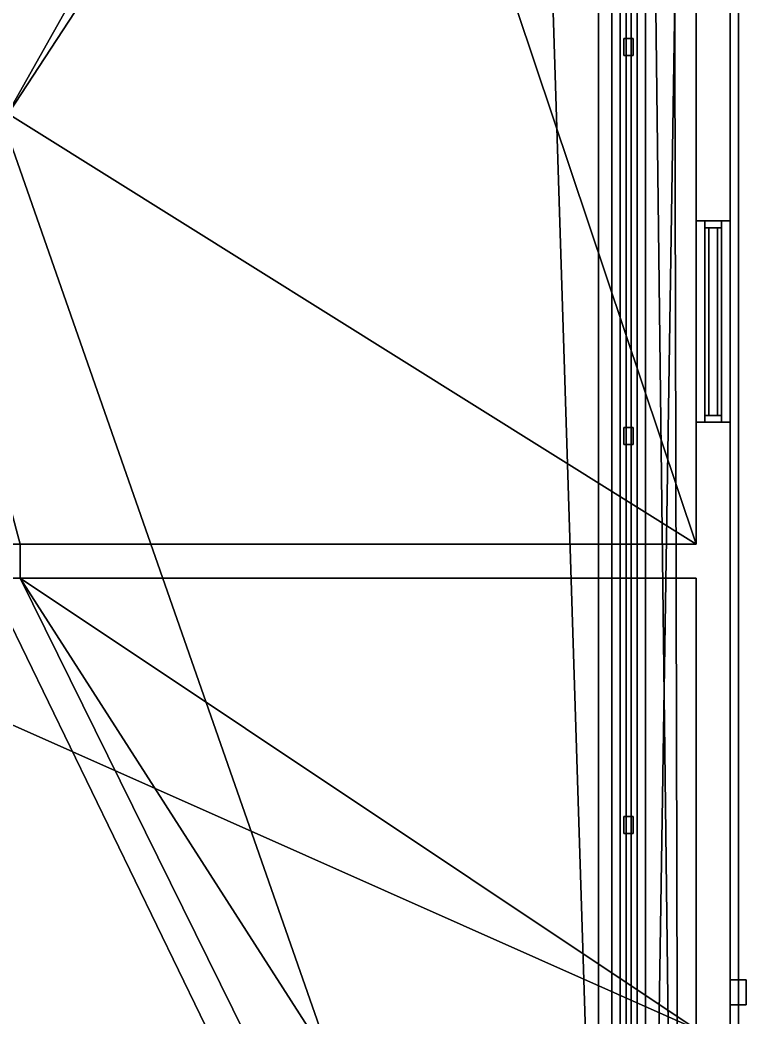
# Model space of a CAD drawing. Extents: x -7.1 to 5.5, y -11 to 12.
# Drawn here: x 1.19 to 5.48, y -5.3 to 0.6 of the extents above; entities that cross this region are included whole.
import ezdxf

# ---------------------------------------------------------------- set-up
doc = ezdxf.new("R2010")
doc.units = 0

msp = doc.modelspace()

# ---------------------------------------------------------------- linework, layer by layer
for points in [[(4.89, 7.2, 0.0953), (4.89, 5.7, 0.0953), (5.09, -10.8667, 0.0953), (5.04, 10.1, 0.0953)], [(5.09, -10.8667, 0.0953), (5.09, -10.8667, -0.0047), (5.04, 10.1, -0.0047), (5.04, 10.1, 0.0953)], [(4.89, 7.2, 3.0953), (4.89, 9.9, 3.2953), (4.89, -10.5, 3.2953), (4.89, 5.7, 3.0953)], [(4.89, 9.9, 3.2953), (5.14, 7.7, 3.2953), (5.14, 5.7, 3.2953), (4.89, -10.5, 3.2953)], [(5.39, 5.7, 29.9698), (5.44, 5.75, 29.9698), (5.44, -11.05, 29.9698), (5.39, -11, 29.9698)], [(5.39, -11, 30.1), (5.44, -11.05, 30.1), (5.44, 5.75, 30.1), (5.39, 5.7, 30.1)], [(5.44, 5.75, 29.9698), (5.44, 5.75, 30.1), (5.44, -11.05, 30.1), (5.44, -11.05, 29.9698)], [(2.54, 5.4, 6.4953), (0.39, 0.5, 6.4953), (0.39, 5.7, 6.4953)], [(2.54, 5.4, 3.4953), (0.39, 5.7, 3.4953), (0.39, 0.5, 3.4953)], [(2.54, 5.4, 10.0953), (0.39, 0.5, 10.0953), (0.39, 5.7, 10.0953)], [(2.54, 5.4, 7.0953), (0.39, 5.7, 7.0953), (0.39, 0.5, 7.0953)], [(2.54, 5.4, 13.6953), (0.39, 0.5, 13.6953), (0.39, 5.7, 13.6953)], [(2.54, 5.4, 10.6953), (0.39, 5.7, 10.6953), (0.39, 0.5, 10.6953)], [(2.54, 5.4, 17.2953), (0.39, 0.5, 17.2953), (0.39, 5.7, 17.2953)], [(2.54, 5.4, 14.2953), (0.39, 5.7, 14.2953), (0.39, 0.5, 14.2953)], [(2.54, 5.4, 20.8953), (0.39, 0.5, 20.8953), (0.39, 5.7, 20.8953)], [(2.54, 5.4, 17.8953), (0.39, 5.7, 17.8953), (0.39, 0.5, 17.8953)], [(2.54, 5.4, 24.4953), (0.39, 0.5, 24.4953), (0.39, 5.7, 24.4953)], [(2.54, 5.4, 21.4953), (0.39, 5.7, 21.4953), (0.39, 0.5, 21.4953)], [(2.54, 5.4, 28.0953), (0.39, 0.5, 28.0953), (0.39, 5.7, 28.0953)], [(2.54, 5.4, 25.0953), (0.39, 5.7, 25.0953), (0.39, 0.5, 25.0953)], [(1.09, 0, 3.0953), (1.09, 5.7, 3.0953), (4.19, 5.5, 3.0953)], [(1.09, 0, 0.0953), (4.19, 5.5, 0.0953), (4.19, 5.7, 0.0953), (1.09, 5.7, 0.0953)], [(5.39, -11, 30.2262), (5.39, 5.7, 30.2262), (4.6118, 5.1986, 30.2262), (4.6118, -10.4986, 30.2262)], [(4.89, 5.7, 3.0953), (4.89, -10.5, 3.2953), (4.89, -8.88, 2.8703), (4.89, 5.13, 2.8703)], [(4.89, -10.5, 3.2953), (5.14, 5.7, 3.2953), (5.39, 5.7, 3.2953), (5.39, -11, 3.2953)], [(4.89, -10.5, 0.0953), (4.89, 5.7, 0.0953), (4.89, 5.13, 0.4203), (4.89, -8.88, 0.4203)], [(4.89, 5.7, 0.0953), (4.89, -10.5, 0.0953), (5.09, -10.8667, 0.0953)], [(5.39, 5.7, 3.2953), (5.39, 5.7, 3.4953), (5.39, -11, 3.4953), (5.39, -11, 3.2953)], [(5.39, 5.7, 28.6953), (5.39, 5.7, 30.2262), (5.39, -11, 30.2262), (5.39, -11, 28.6953)], [(1.09, 0, 3.0953), (4.19, 5.5, 3.0953), (4.69, 5.5, 3.0953)], [(4.69, -10.3, 3.0953), (1.09, 0, 3.0953), (4.69, 5.5, 3.0953)], [(4.69, -10.3, 0.0953), (4.19, 5.5, 0.0953), (1.09, 0, 0.0953)], [(4.69, -10.3, 0.0953), (4.69, 5.5, 0.0953), (4.19, 5.5, 0.0953)], [(4.69, -10.3, 3.0953), (4.69, 5.5, 3.0953), (4.69, 5.13, 2.8703), (4.69, -8.88, 2.8703)], [(4.69, -10.3, 0.0953), (4.69, -8.88, 0.4203), (4.69, 5.13, 0.4203), (4.69, 5.5, 0.0953)], [(2.54, 5.4, 6.4953), (5.19, -2.5, 6.4953), (0.39, 0.5, 6.4953)], [(5.19, -2.5, 3.4953), (2.54, 5.4, 3.4953), (0.39, 0.5, 3.4953)], [(2.54, 5.4, 10.0953), (5.19, -2.5, 10.0953), (0.39, 0.5, 10.0953)], [(5.19, -2.5, 7.0953), (2.54, 5.4, 7.0953), (0.39, 0.5, 7.0953)], [(2.54, 5.4, 13.6953), (5.19, -2.5, 13.6953), (0.39, 0.5, 13.6953)], [(5.19, -2.5, 10.6953), (2.54, 5.4, 10.6953), (0.39, 0.5, 10.6953)], [(2.54, 5.4, 17.2953), (5.19, -2.5, 17.2953), (0.39, 0.5, 17.2953)], [(5.19, -2.5, 14.2953), (2.54, 5.4, 14.2953), (0.39, 0.5, 14.2953)], [(2.54, 5.4, 20.8953), (5.19, -2.5, 20.8953), (0.39, 0.5, 20.8953)], [(5.19, -2.5, 17.8953), (2.54, 5.4, 17.8953), (0.39, 0.5, 17.8953)], [(2.54, 5.4, 24.4953), (5.19, -2.5, 24.4953), (0.39, 0.5, 24.4953)], [(5.19, -2.5, 21.4953), (2.54, 5.4, 21.4953), (0.39, 0.5, 21.4953)], [(2.54, 5.4, 28.0953), (5.19, -2.5, 28.0953), (0.39, 0.5, 28.0953)], [(5.19, -2.5, 25.0953), (2.54, 5.4, 25.0953), (0.39, 0.5, 25.0953)], [(5.19, -2.5, 3.4953), (5.19, 1.45, 3.4953), (2.54, 5.4, 3.4953)], [(5.19, 1.45, 6.4953), (5.19, -2.5, 6.4953), (2.54, 5.4, 6.4953)], [(5.19, -2.5, 7.0953), (5.19, 1.45, 7.0953), (2.54, 5.4, 7.0953)], [(5.19, 1.45, 10.0953), (5.19, -2.5, 10.0953), (2.54, 5.4, 10.0953)], [(5.19, -2.5, 10.6953), (5.19, 1.45, 10.6953), (2.54, 5.4, 10.6953)], [(5.19, 1.45, 13.6953), (5.19, -2.5, 13.6953), (2.54, 5.4, 13.6953)], [(5.19, -2.5, 14.2953), (5.19, 1.45, 14.2953), (2.54, 5.4, 14.2953)], [(5.19, 1.45, 17.2953), (5.19, -2.5, 17.2953), (2.54, 5.4, 17.2953)], [(5.19, -2.5, 17.8953), (5.19, 1.45, 17.8953), (2.54, 5.4, 17.8953)], [(5.19, 1.45, 20.8953), (5.19, -2.5, 20.8953), (2.54, 5.4, 20.8953)], [(5.19, -2.5, 21.4953), (5.19, 1.45, 21.4953), (2.54, 5.4, 21.4953)], [(5.19, 1.45, 24.4953), (5.19, -2.5, 24.4953), (2.54, 5.4, 24.4953)], [(5.19, -2.5, 25.0953), (5.19, 1.45, 25.0953), (2.54, 5.4, 25.0953)], [(5.19, 1.45, 28.0953), (5.19, -2.5, 28.0953), (2.54, 5.4, 28.0953)], [(-6.2318, -10.4986, 30.6762), (4.6118, -10.4986, 30.6762), (4.6118, 5.1986, 30.6762), (-6.2318, 5.1986, 30.6762)], [(4.6118, 5.1986, 30.2262), (4.6118, 5.1986, 30.6762), (4.6118, -10.4986, 30.6762), (4.6118, -10.4986, 30.2262)], [(4.89, -8.88, 2.8703), (4.69, -8.88, 2.8703), (4.69, 5.13, 2.8703), (4.89, 5.13, 2.8703)], [(4.89, -8.88, 0.4203), (4.89, 5.13, 0.4203), (4.69, 5.13, 0.4203), (4.69, -8.88, 0.4203)], [(4.74, 5.13, 2.8703), (4.74, 5.08, 2.8203), (4.74, -8.83, 2.8203), (4.74, -8.88, 2.8703)], [(4.74, -8.88, 0.4203), (4.74, -8.83, 0.4703), (4.74, 5.08, 0.4703), (4.74, 5.13, 0.4203)], [(4.84, -8.88, 2.8703), (4.84, -8.83, 2.8203), (4.84, 5.08, 2.8203), (4.84, 5.13, 2.8703)], [(4.84, 5.13, 0.4203), (4.84, 5.08, 0.4703), (4.84, -8.83, 0.4703), (4.84, -8.88, 0.4203)], [(4.74, 5.08, 0.4703), (4.74, -8.83, 0.4703), (4.84, -8.83, 0.4703), (4.84, 5.08, 0.4703)], [(4.84, -8.83, 2.8203), (4.74, -8.83, 2.8203), (4.74, 5.08, 2.8203), (4.84, 5.08, 2.8203)], [(4.775, -8.83, 0.4703), (4.775, -8.83, 2.8203), (4.775, 5.08, 2.8203), (4.775, 5.08, 0.4703)], [(4.805, -8.83, 0.4703), (4.775, -8.83, 0.4703), (4.775, 5.08, 0.4703), (4.805, 5.08, 0.4703)], [(4.805, -8.83, 2.8203), (4.805, 5.08, 2.8203), (4.775, 5.08, 2.8203), (4.775, -8.83, 2.8203)], [(4.805, 5.08, 0.4703), (4.805, 5.08, 2.8203), (4.805, -8.83, 2.8203), (4.805, -8.83, 0.4703)], [(5.19, -2.5, 3.4953), (5.19, -1.7784, 4.3173), (5.19, -0.5882, 4.3173), (5.19, 1.45, 3.4953)], [(5.19, 1.45, 6.4953), (5.19, -0.5882, 5.6732), (5.19, -1.7784, 5.6732), (5.19, -2.5, 6.4953)], [(5.19, 1.45, 3.4953), (5.19, -0.5882, 4.3173), (5.19, -0.5882, 5.6732), (5.19, 1.45, 6.4953)], [(5.19, -2.5, 7.0953), (5.19, -1.7784, 7.9173), (5.19, -0.5882, 7.9173), (5.19, 1.45, 7.0953)], [(5.19, 1.45, 10.0953), (5.19, -0.5882, 9.2733), (5.19, -1.7784, 9.2733), (5.19, -2.5, 10.0953)], [(5.19, 1.45, 7.0953), (5.19, -0.5882, 7.9173), (5.19, -0.5882, 9.2733), (5.19, 1.45, 10.0953)], [(5.19, -2.5, 10.6953), (5.19, -1.7784, 11.5173), (5.19, -0.5882, 11.5173), (5.19, 1.45, 10.6953)], [(5.19, 1.45, 13.6953), (5.19, -0.5882, 12.8733), (5.19, -1.7784, 12.8733), (5.19, -2.5, 13.6953)], [(5.19, 1.45, 10.6953), (5.19, -0.5882, 11.5173), (5.19, -0.5882, 12.8733), (5.19, 1.45, 13.6953)], [(5.19, -2.5, 14.2953), (5.19, -1.7784, 15.1173), (5.19, -0.5882, 15.1173), (5.19, 1.45, 14.2953)], [(5.19, 1.45, 17.2953), (5.19, -0.5882, 16.4733), (5.19, -1.7784, 16.4733), (5.19, -2.5, 17.2953)], [(5.19, 1.45, 14.2953), (5.19, -0.5882, 15.1173), (5.19, -0.5882, 16.4733), (5.19, 1.45, 17.2953)], [(5.19, -2.5, 17.8953), (5.19, -1.7784, 18.7173), (5.19, -0.5882, 18.7173), (5.19, 1.45, 17.8953)], [(5.19, 1.45, 20.8953), (5.19, -0.5882, 20.0733), (5.19, -1.7784, 20.0733), (5.19, -2.5, 20.8953)], [(5.19, 1.45, 17.8953), (5.19, -0.5882, 18.7173), (5.19, -0.5882, 20.0733), (5.19, 1.45, 20.8953)], [(5.19, -2.5, 21.4953), (5.19, -1.7784, 22.3173), (5.19, -0.5882, 22.3173), (5.19, 1.45, 21.4953)], [(5.19, 1.45, 24.4953), (5.19, -0.5882, 23.6733), (5.19, -1.7784, 23.6733), (5.19, -2.5, 24.4953)], [(5.19, 1.45, 21.4953), (5.19, -0.5882, 22.3173), (5.19, -0.5882, 23.6733), (5.19, 1.45, 24.4953)], [(5.19, -2.5, 25.0953), (5.19, -1.7784, 25.9173), (5.19, -0.5882, 25.9173), (5.19, 1.45, 25.0953)], [(5.19, 1.45, 28.0953), (5.19, -0.5882, 27.2733), (5.19, -1.7784, 27.2733), (5.19, -2.5, 28.0953)], [(5.19, 1.45, 25.0953), (5.19, -0.5882, 25.9173), (5.19, -0.5882, 27.2733), (5.19, 1.45, 28.0953)], [(5.39, 1.45, 7.0953), (5.39, -0.5882, 5.6732), (5.39, -0.5882, 4.3173), (5.39, 1.45, 3.4953)], [(5.39, 1.45, 3.4953), (5.39, -0.5882, 4.3173), (5.39, -1.7784, 4.3173), (5.39, -5.3667, 3.4953)], [(5.39, -5.3667, 7.0953), (5.39, -1.7784, 5.6732), (5.39, -0.5882, 5.6732), (5.39, 1.45, 7.0953)], [(5.39, 1.45, 10.6953), (5.39, -0.5882, 9.2733), (5.39, -0.5882, 7.9173), (5.39, 1.45, 7.0953)], [(5.39, 1.45, 7.0953), (5.39, -0.5882, 7.9173), (5.39, -1.7784, 7.9173), (5.39, -5.3667, 7.0953)], [(5.39, -5.3667, 10.6953), (5.39, -1.7784, 9.2733), (5.39, -0.5882, 9.2733), (5.39, 1.45, 10.6953)], [(5.39, 1.45, 14.2953), (5.39, -0.5882, 12.8733), (5.39, -0.5882, 11.5173), (5.39, 1.45, 10.6953)], [(5.39, 1.45, 10.6953), (5.39, -0.5882, 11.5173), (5.39, -1.7784, 11.5173), (5.39, -5.3667, 10.6953)], [(5.39, -5.3667, 14.2953), (5.39, -1.7784, 12.8733), (5.39, -0.5882, 12.8733), (5.39, 1.45, 14.2953)], [(5.39, 1.45, 17.8953), (5.39, -0.5882, 16.4733), (5.39, -0.5882, 15.1173), (5.39, 1.45, 14.2953)], [(5.39, 1.45, 14.2953), (5.39, -0.5882, 15.1173), (5.39, -1.7784, 15.1173), (5.39, -5.3667, 14.2953)], [(5.39, -5.3667, 17.8953), (5.39, -1.7784, 16.4733), (5.39, -0.5882, 16.4733), (5.39, 1.45, 17.8953)], [(5.39, 1.45, 21.4953), (5.39, -0.5882, 20.0733), (5.39, -0.5882, 18.7173), (5.39, 1.45, 17.8953)], [(5.39, 1.45, 17.8953), (5.39, -0.5882, 18.7173), (5.39, -1.7784, 18.7173), (5.39, -5.3667, 17.8953)], [(5.39, -5.3667, 21.4953), (5.39, -1.7784, 20.0733), (5.39, -0.5882, 20.0733), (5.39, 1.45, 21.4953)], [(5.39, 1.45, 25.0953), (5.39, -0.5882, 23.6733), (5.39, -0.5882, 22.3173), (5.39, 1.45, 21.4953)], [(5.39, 1.45, 21.4953), (5.39, -0.5882, 22.3173), (5.39, -1.7784, 22.3173), (5.39, -5.3667, 21.4953)], [(5.39, -5.3667, 25.0953), (5.39, -1.7784, 23.6733), (5.39, -0.5882, 23.6733), (5.39, 1.45, 25.0953)], [(5.39, 1.45, 25.0953), (5.39, -0.5882, 25.9173), (5.39, -1.7784, 25.9173), (5.3905, -5.3667, 25.0953)], [(5.39, 1.45, 28.6953), (5.39, -0.5882, 27.2733), (5.39, -0.5882, 25.9173), (5.39, 1.45, 25.0953)], [(5.39, -5.3667, 28.6953), (5.39, -1.7784, 27.2733), (5.39, -0.5882, 27.2733), (5.39, 1.45, 28.6953)], [(5.19, -2.5, 6.4953), (-0.91, -2.5, 6.4953), (0.39, 0.5, 6.4953)], [(5.19, -2.5, 10.0953), (-0.91, -2.5, 10.0953), (0.39, 0.5, 10.0953)], [(5.19, -2.5, 13.6953), (-0.91, -2.5, 13.6953), (0.39, 0.5, 13.6953)], [(5.19, -2.5, 17.2953), (-0.91, -2.5, 17.2953), (0.39, 0.5, 17.2953)], [(5.19, -2.5, 20.8953), (-0.91, -2.5, 20.8953), (0.39, 0.5, 20.8953)], [(5.19, -2.5, 24.4953), (-0.91, -2.5, 24.4953), (0.39, 0.5, 24.4953)], [(5.19, -2.5, 28.0953), (-0.91, -2.5, 28.0953), (0.39, 0.5, 28.0953)], [(0.19, -2.5, 3.4953), (1.19, -2.5, 3.4953), (0.39, 0.5, 3.4953)], [(0.19, -2.5, 7.0953), (1.19, -2.5, 7.0953), (0.39, 0.5, 7.0953)], [(0.19, -2.5, 10.6953), (1.19, -2.5, 10.6953), (0.39, 0.5, 10.6953)], [(0.19, -2.5, 14.2953), (1.19, -2.5, 14.2953), (0.39, 0.5, 14.2953)], [(0.19, -2.5, 17.8953), (1.19, -2.5, 17.8953), (0.39, 0.5, 17.8953)], [(0.19, -2.5, 21.4953), (1.19, -2.5, 21.4953), (0.39, 0.5, 21.4953)], [(0.19, -2.5, 25.0953), (1.19, -2.5, 25.0953), (0.39, 0.5, 25.0953)], [(1.19, -2.5, 3.4953), (5.19, -2.5, 3.4953), (0.39, 0.5, 3.4953)], [(1.19, -2.5, 7.0953), (5.19, -2.5, 7.0953), (0.39, 0.5, 7.0953)], [(1.19, -2.5, 10.6953), (5.19, -2.5, 10.6953), (0.39, 0.5, 10.6953)], [(1.19, -2.5, 14.2953), (5.19, -2.5, 14.2953), (0.39, 0.5, 14.2953)], [(1.19, -2.5, 17.8953), (5.19, -2.5, 17.8953), (0.39, 0.5, 17.8953)], [(1.19, -2.5, 21.4953), (5.19, -2.5, 21.4953), (0.39, 0.5, 21.4953)], [(1.19, -2.5, 25.0953), (5.19, -2.5, 25.0953), (0.39, 0.5, 25.0953)], [(4.7625, 0.3901, 2.8203), (4.7625, 0.4901, 2.8203), (4.7625, 0.4901, 0.4703), (4.7625, 0.3901, 0.4703)], [(4.7625, 0.4901, 2.8203), (4.8174, 0.4901, 2.8203), (4.8174, 0.4901, 0.4703), (4.7625, 0.4901, 0.4703)], [(4.8174, 0.3901, 0.4703), (4.8174, 0.4901, 0.4703), (4.8174, 0.4901, 2.8203), (4.8174, 0.3901, 2.8203)], [(4.7625, 0.3901, 2.8203), (4.7625, 0.3901, 0.4703), (4.8174, 0.3901, 0.4703), (4.8174, 0.3901, 2.8203)], [(4.69, -10.3, 3.0953), (-0.31, 0, 3.0953), (1.09, 0, 3.0953)], [(4.69, -10.3, 3.0953), (-0.31, -10.3, 3.0953), (-0.31, 0, 3.0953)], [(-0.31, -6.8, 0.0953), (-0.31, -8.8, 0.0953), (4.69, -10.3, 0.0953), (1.09, 0, 0.0953)], [(5.19, -0.5882, 4.3173), (5.19, -1.7784, 4.3173), (5.39, -1.7784, 4.3173), (5.39, -0.5882, 4.3173)], [(5.19, -0.5882, 4.3173), (5.39, -0.5882, 4.3173), (5.39, -0.5882, 5.6732), (5.19, -0.5882, 5.6732)], [(5.19, -1.7784, 5.6732), (5.19, -0.5882, 5.6732), (5.39, -0.5882, 5.6732), (5.39, -1.7784, 5.6732)], [(5.19, -0.5882, 7.9173), (5.19, -1.7784, 7.9173), (5.39, -1.7784, 7.9173), (5.39, -0.5882, 7.9173)], [(5.19, -0.5882, 7.9173), (5.39, -0.5882, 7.9173), (5.39, -0.5882, 9.2733), (5.19, -0.5882, 9.2733)], [(5.19, -1.7784, 9.2733), (5.19, -0.5882, 9.2733), (5.39, -0.5882, 9.2733), (5.39, -1.7784, 9.2733)], [(5.19, -0.5882, 11.5173), (5.19, -1.7784, 11.5173), (5.39, -1.7784, 11.5173), (5.39, -0.5882, 11.5173)], [(5.19, -0.5882, 11.5173), (5.39, -0.5882, 11.5173), (5.39, -0.5882, 12.8733), (5.19, -0.5882, 12.8733)], [(5.19, -1.7784, 12.8733), (5.19, -0.5882, 12.8733), (5.39, -0.5882, 12.8733), (5.39, -1.7784, 12.8733)], [(5.19, -0.5882, 15.1173), (5.19, -1.7784, 15.1173), (5.39, -1.7784, 15.1173), (5.39, -0.5882, 15.1173)], [(5.19, -0.5882, 15.1173), (5.39, -0.5882, 15.1173), (5.39, -0.5882, 16.4733), (5.19, -0.5882, 16.4733)], [(5.19, -1.7784, 16.4733), (5.19, -0.5882, 16.4733), (5.39, -0.5882, 16.4733), (5.39, -1.7784, 16.4733)], [(5.19, -0.5882, 18.7173), (5.19, -1.7784, 18.7173), (5.39, -1.7784, 18.7173), (5.39, -0.5882, 18.7173)], [(5.19, -0.5882, 18.7173), (5.39, -0.5882, 18.7173), (5.39, -0.5882, 20.0733), (5.19, -0.5882, 20.0733)], [(5.19, -1.7784, 20.0733), (5.19, -0.5882, 20.0733), (5.39, -0.5882, 20.0733), (5.39, -1.7784, 20.0733)], [(5.19, -0.5882, 22.3173), (5.19, -1.7784, 22.3173), (5.39, -1.7784, 22.3173), (5.39, -0.5882, 22.3173)], [(5.19, -0.5882, 22.3173), (5.39, -0.5882, 22.3173), (5.39, -0.5882, 23.6733), (5.19, -0.5882, 23.6733)], [(5.19, -1.7784, 23.6733), (5.19, -0.5882, 23.6733), (5.39, -0.5882, 23.6733), (5.39, -1.7784, 23.6733)], [(5.19, -0.5882, 25.9173), (5.19, -1.7784, 25.9173), (5.39, -1.7784, 25.9173), (5.39, -0.5882, 25.9173)], [(5.19, -0.5882, 25.9173), (5.39, -0.5882, 25.9173), (5.39, -0.5882, 27.2733), (5.19, -0.5882, 27.2733)], [(5.19, -1.7784, 27.2733), (5.19, -0.5882, 27.2733), (5.39, -0.5882, 27.2733), (5.39, -1.7784, 27.2733)], [(5.24, -0.5882, 4.3173), (5.24, -0.6282, 4.3573), (5.24, -0.6282, 5.6332), (5.24, -0.5882, 5.6732)], [(5.24, -0.5882, 5.6732), (5.24, -0.6282, 5.6332), (5.24, -1.7384, 5.6332), (5.24, -1.7784, 5.6732)], [(5.24, -1.7784, 4.3173), (5.24, -1.7384, 4.3573), (5.24, -0.6282, 4.3573), (5.24, -0.5882, 4.3173)], [(5.24, -0.5882, 7.9173), (5.24, -0.6282, 7.9573), (5.24, -0.6282, 9.2333), (5.24, -0.5882, 9.2733)], [(5.24, -0.5882, 9.2733), (5.24, -0.6282, 9.2333), (5.24, -1.7384, 9.2333), (5.24, -1.7784, 9.2733)], [(5.24, -1.7784, 7.9173), (5.24, -1.7384, 7.9573), (5.24, -0.6282, 7.9573), (5.24, -0.5882, 7.9173)], [(5.24, -0.5882, 11.5173), (5.24, -0.6282, 11.5573), (5.24, -0.6282, 12.8333), (5.24, -0.5882, 12.8733)], [(5.24, -0.5882, 12.8733), (5.24, -0.6282, 12.8333), (5.24, -1.7384, 12.8333), (5.24, -1.7784, 12.8733)], [(5.24, -1.7784, 11.5173), (5.24, -1.7384, 11.5573), (5.24, -0.6282, 11.5573), (5.24, -0.5882, 11.5173)], [(5.24, -0.5882, 15.1173), (5.24, -0.6282, 15.1573), (5.24, -0.6282, 16.4333), (5.24, -0.5882, 16.4733)], [(5.24, -0.5882, 16.4733), (5.24, -0.6282, 16.4333), (5.24, -1.7384, 16.4333), (5.24, -1.7784, 16.4733)], [(5.24, -1.7784, 15.1173), (5.24, -1.7384, 15.1573), (5.24, -0.6282, 15.1573), (5.24, -0.5882, 15.1173)], [(5.24, -0.5882, 18.7173), (5.24, -0.6282, 18.7573), (5.24, -0.6282, 20.0333), (5.24, -0.5882, 20.0733)], [(5.24, -0.5882, 20.0733), (5.24, -0.6282, 20.0333), (5.24, -1.7384, 20.0333), (5.24, -1.7784, 20.0733)], [(5.24, -1.7784, 18.7173), (5.24, -1.7384, 18.7573), (5.24, -0.6282, 18.7573), (5.24, -0.5882, 18.7173)], [(5.24, -0.5882, 22.3173), (5.24, -0.6282, 22.3573), (5.24, -0.6282, 23.6333), (5.24, -0.5882, 23.6733)], [(5.24, -0.5882, 23.6733), (5.24, -0.6282, 23.6333), (5.24, -1.7384, 23.6333), (5.24, -1.7784, 23.6733)], [(5.24, -1.7784, 22.3173), (5.24, -1.7384, 22.3573), (5.24, -0.6282, 22.3573), (5.24, -0.5882, 22.3173)], [(5.24, -0.5882, 25.9173), (5.24, -0.6282, 25.9573), (5.24, -0.6282, 27.2333), (5.24, -0.5882, 27.2733)], [(5.24, -0.5882, 27.2733), (5.24, -0.6282, 27.2333), (5.24, -1.7384, 27.2333), (5.24, -1.7784, 27.2733)], [(5.24, -1.7784, 25.9173), (5.24, -1.7384, 25.9573), (5.24, -0.6282, 25.9573), (5.24, -0.5882, 25.9173)], [(5.34, -0.5882, 4.3173), (5.34, -0.6282, 4.3573), (5.34, -1.7384, 4.3573), (5.34, -1.7784, 4.3173)], [(5.34, -1.7784, 5.6732), (5.34, -1.7384, 5.6332), (5.34, -0.6282, 5.6332), (5.34, -0.5882, 5.6732)], [(5.34, -0.5882, 5.6732), (5.34, -0.6282, 5.6332), (5.34, -0.6282, 4.3573), (5.34, -0.5882, 4.3173)], [(5.34, -0.5882, 7.9173), (5.34, -0.6282, 7.9573), (5.34, -1.7384, 7.9573), (5.34, -1.7784, 7.9173)], [(5.34, -1.7784, 9.2733), (5.34, -1.7384, 9.2333), (5.34, -0.6282, 9.2333), (5.34, -0.5882, 9.2733)], [(5.34, -0.5882, 9.2733), (5.34, -0.6282, 9.2333), (5.34, -0.6282, 7.9573), (5.34, -0.5882, 7.9173)], [(5.34, -0.5882, 11.5173), (5.34, -0.6282, 11.5573), (5.34, -1.7384, 11.5573), (5.34, -1.7784, 11.5173)], [(5.34, -1.7784, 12.8733), (5.34, -1.7384, 12.8333), (5.34, -0.6282, 12.8333), (5.34, -0.5882, 12.8733)], [(5.34, -0.5882, 12.8733), (5.34, -0.6282, 12.8333), (5.34, -0.6282, 11.5573), (5.34, -0.5882, 11.5173)], [(5.34, -0.5882, 15.1173), (5.34, -0.6282, 15.1573), (5.34, -1.7384, 15.1573), (5.34, -1.7784, 15.1173)], [(5.34, -1.7784, 16.4733), (5.34, -1.7384, 16.4333), (5.34, -0.6282, 16.4333), (5.34, -0.5882, 16.4733)], [(5.34, -0.5882, 16.4733), (5.34, -0.6282, 16.4333), (5.34, -0.6282, 15.1573), (5.34, -0.5882, 15.1173)], [(5.34, -0.5882, 18.7173), (5.34, -0.6282, 18.7573), (5.34, -1.7384, 18.7573), (5.34, -1.7784, 18.7173)], [(5.34, -1.7784, 20.0733), (5.34, -1.7384, 20.0333), (5.34, -0.6282, 20.0333), (5.34, -0.5882, 20.0733)], [(5.34, -0.5882, 20.0733), (5.34, -0.6282, 20.0333), (5.34, -0.6282, 18.7573), (5.34, -0.5882, 18.7173)], [(5.34, -0.5882, 22.3173), (5.34, -0.6282, 22.3573), (5.34, -1.7384, 22.3573), (5.34, -1.7784, 22.3173)], [(5.34, -1.7784, 23.6733), (5.34, -1.7384, 23.6333), (5.34, -0.6282, 23.6333), (5.34, -0.5882, 23.6733)], [(5.34, -0.5882, 23.6733), (5.34, -0.6282, 23.6333), (5.34, -0.6282, 22.3573), (5.34, -0.5882, 22.3173)], [(5.34, -0.5882, 25.9173), (5.34, -0.6282, 25.9573), (5.34, -1.7384, 25.9573), (5.34, -1.7784, 25.9173)], [(5.34, -1.7784, 27.2733), (5.34, -1.7384, 27.2333), (5.34, -0.6282, 27.2333), (5.34, -0.5882, 27.2733)], [(5.34, -0.5882, 27.2733), (5.34, -0.6282, 27.2333), (5.34, -0.6282, 25.9573), (5.34, -0.5882, 25.9173)], [(5.24, -0.6282, 4.3573), (5.34, -0.6282, 4.3573), (5.34, -0.6282, 5.6332), (5.24, -0.6282, 5.6332)], [(5.24, -1.7384, 5.6332), (5.24, -0.6282, 5.6332), (5.34, -0.6282, 5.6332), (5.34, -1.7384, 5.6332)], [(5.24, -0.6282, 4.3573), (5.24, -1.7384, 4.3573), (5.34, -1.7384, 4.3573), (5.34, -0.6282, 4.3573)], [(5.24, -0.6282, 7.9573), (5.34, -0.6282, 7.9573), (5.34, -0.6282, 9.2333), (5.24, -0.6282, 9.2333)], [(5.24, -1.7384, 9.2333), (5.24, -0.6282, 9.2333), (5.34, -0.6282, 9.2333), (5.34, -1.7384, 9.2333)], [(5.24, -0.6282, 7.9573), (5.24, -1.7384, 7.9573), (5.34, -1.7384, 7.9573), (5.34, -0.6282, 7.9573)], [(5.24, -0.6282, 11.5573), (5.34, -0.6282, 11.5573), (5.34, -0.6282, 12.8333), (5.24, -0.6282, 12.8333)], [(5.24, -1.7384, 12.8333), (5.24, -0.6282, 12.8333), (5.34, -0.6282, 12.8333), (5.34, -1.7384, 12.8333)], [(5.24, -0.6282, 11.5573), (5.24, -1.7384, 11.5573), (5.34, -1.7384, 11.5573), (5.34, -0.6282, 11.5573)], [(5.24, -0.6282, 15.1573), (5.34, -0.6282, 15.1573), (5.34, -0.6282, 16.4333), (5.24, -0.6282, 16.4333)], [(5.24, -1.7384, 16.4333), (5.24, -0.6282, 16.4333), (5.34, -0.6282, 16.4333), (5.34, -1.7384, 16.4333)], [(5.24, -0.6282, 15.1573), (5.24, -1.7384, 15.1573), (5.34, -1.7384, 15.1573), (5.34, -0.6282, 15.1573)], [(5.24, -0.6282, 18.7573), (5.34, -0.6282, 18.7573), (5.34, -0.6282, 20.0333), (5.24, -0.6282, 20.0333)], [(5.24, -1.7384, 20.0333), (5.24, -0.6282, 20.0333), (5.34, -0.6282, 20.0333), (5.34, -1.7384, 20.0333)], [(5.24, -0.6282, 18.7573), (5.24, -1.7384, 18.7573), (5.34, -1.7384, 18.7573), (5.34, -0.6282, 18.7573)], [(5.24, -0.6282, 22.3573), (5.34, -0.6282, 22.3573), (5.34, -0.6282, 23.6333), (5.24, -0.6282, 23.6333)], [(5.24, -1.7384, 23.6333), (5.24, -0.6282, 23.6333), (5.34, -0.6282, 23.6333), (5.34, -1.7384, 23.6333)], [(5.24, -0.6282, 22.3573), (5.24, -1.7384, 22.3573), (5.34, -1.7384, 22.3573), (5.34, -0.6282, 22.3573)], [(5.24, -0.6282, 25.9573), (5.34, -0.6282, 25.9573), (5.34, -0.6282, 27.2333), (5.24, -0.6282, 27.2333)], [(5.24, -1.7384, 27.2333), (5.24, -0.6282, 27.2333), (5.34, -0.6282, 27.2333), (5.34, -1.7384, 27.2333)], [(5.24, -0.6282, 25.9573), (5.24, -1.7384, 25.9573), (5.34, -1.7384, 25.9573), (5.34, -0.6282, 25.9573)], [(5.265, -0.6282, 4.3573), (5.265, -1.7384, 4.3573), (5.265, -1.7384, 5.6332), (5.265, -0.6282, 5.6332)], [(5.265, -0.6282, 4.3573), (5.315, -0.6282, 4.3573), (5.315, -1.7384, 4.3573), (5.265, -1.7384, 4.3573)], [(5.265, -0.6282, 4.3573), (5.265, -0.6282, 5.6332), (5.315, -0.6282, 5.6332), (5.315, -0.6282, 4.3573)], [(5.265, -1.7384, 5.6332), (5.315, -1.7384, 5.6332), (5.315, -0.6282, 5.6332), (5.265, -0.6282, 5.6332)], [(5.265, -0.6282, 7.9573), (5.265, -1.7384, 7.9573), (5.265, -1.7384, 9.2333), (5.265, -0.6282, 9.2333)], [(5.265, -0.6282, 7.9573), (5.315, -0.6282, 7.9573), (5.315, -1.7384, 7.9573), (5.265, -1.7384, 7.9573)], [(5.265, -0.6282, 7.9573), (5.265, -0.6282, 9.2333), (5.315, -0.6282, 9.2333), (5.315, -0.6282, 7.9573)], [(5.265, -1.7384, 9.2333), (5.315, -1.7384, 9.2333), (5.315, -0.6282, 9.2333), (5.265, -0.6282, 9.2333)], [(5.265, -0.6282, 11.5573), (5.265, -1.7384, 11.5573), (5.265, -1.7384, 12.8333), (5.265, -0.6282, 12.8333)], [(5.265, -0.6282, 11.5573), (5.315, -0.6282, 11.5573), (5.315, -1.7384, 11.5573), (5.265, -1.7384, 11.5573)], [(5.265, -0.6282, 11.5573), (5.265, -0.6282, 12.8333), (5.315, -0.6282, 12.8333), (5.315, -0.6282, 11.5573)], [(5.265, -1.7384, 12.8333), (5.315, -1.7384, 12.8333), (5.315, -0.6282, 12.8333), (5.265, -0.6282, 12.8333)], [(5.265, -0.6282, 15.1573), (5.265, -1.7384, 15.1573), (5.265, -1.7384, 16.4333), (5.265, -0.6282, 16.4333)], [(5.265, -0.6282, 15.1573), (5.315, -0.6282, 15.1573), (5.315, -1.7384, 15.1573), (5.265, -1.7384, 15.1573)], [(5.265, -0.6282, 15.1573), (5.265, -0.6282, 16.4333), (5.315, -0.6282, 16.4333), (5.315, -0.6282, 15.1573)], [(5.265, -1.7384, 16.4333), (5.315, -1.7384, 16.4333), (5.315, -0.6282, 16.4333), (5.265, -0.6282, 16.4333)], [(5.265, -0.6282, 18.7573), (5.265, -1.7384, 18.7573), (5.265, -1.7384, 20.0333), (5.265, -0.6282, 20.0333)], [(5.265, -0.6282, 18.7573), (5.315, -0.6282, 18.7573), (5.315, -1.7384, 18.7573), (5.265, -1.7384, 18.7573)], [(5.265, -0.6282, 18.7573), (5.265, -0.6282, 20.0333), (5.315, -0.6282, 20.0333), (5.315, -0.6282, 18.7573)], [(5.265, -1.7384, 20.0333), (5.315, -1.7384, 20.0333), (5.315, -0.6282, 20.0333), (5.265, -0.6282, 20.0333)], [(5.265, -0.6282, 22.3573), (5.265, -1.7384, 22.3573), (5.265, -1.7384, 23.6333), (5.265, -0.6282, 23.6333)], [(5.265, -0.6282, 22.3573), (5.315, -0.6282, 22.3573), (5.315, -1.7384, 22.3573), (5.265, -1.7384, 22.3573)], [(5.265, -0.6282, 22.3573), (5.265, -0.6282, 23.6333), (5.315, -0.6282, 23.6333), (5.315, -0.6282, 22.3573)], [(5.265, -1.7384, 23.6333), (5.315, -1.7384, 23.6333), (5.315, -0.6282, 23.6333), (5.265, -0.6282, 23.6333)], [(5.265, -0.6282, 25.9573), (5.265, -1.7384, 25.9573), (5.265, -1.7384, 27.2333), (5.265, -0.6282, 27.2333)], [(5.265, -0.6282, 25.9573), (5.315, -0.6282, 25.9573), (5.315, -1.7384, 25.9573), (5.265, -1.7384, 25.9573)], [(5.265, -0.6282, 25.9573), (5.265, -0.6282, 27.2333), (5.315, -0.6282, 27.2333), (5.315, -0.6282, 25.9573)], [(5.265, -1.7384, 27.2333), (5.315, -1.7384, 27.2333), (5.315, -0.6282, 27.2333), (5.265, -0.6282, 27.2333)], [(5.315, -1.7384, 4.3573), (5.315, -0.6282, 4.3573), (5.315, -0.6282, 5.6332), (5.315, -1.7384, 5.6332)], [(5.315, -1.7384, 7.9573), (5.315, -0.6282, 7.9573), (5.315, -0.6282, 9.2333), (5.315, -1.7384, 9.2333)], [(5.315, -1.7384, 11.5573), (5.315, -0.6282, 11.5573), (5.315, -0.6282, 12.8333), (5.315, -1.7384, 12.8333)], [(5.315, -1.7384, 15.1573), (5.315, -0.6282, 15.1573), (5.315, -0.6282, 16.4333), (5.315, -1.7384, 16.4333)], [(5.315, -1.7384, 18.7573), (5.315, -0.6282, 18.7573), (5.315, -0.6282, 20.0333), (5.315, -1.7384, 20.0333)], [(5.315, -1.7384, 22.3573), (5.315, -0.6282, 22.3573), (5.315, -0.6282, 23.6333), (5.315, -1.7384, 23.6333)], [(5.315, -1.7384, 25.9573), (5.315, -0.6282, 25.9573), (5.315, -0.6282, 27.2333), (5.315, -1.7384, 27.2333)], [(5.24, -1.7384, 4.3573), (5.24, -1.7384, 5.6332), (5.34, -1.7384, 5.6332), (5.34, -1.7384, 4.3573)], [(5.24, -1.7784, 5.6732), (5.24, -1.7384, 5.6332), (5.24, -1.7384, 4.3573), (5.24, -1.7784, 4.3173)], [(5.24, -1.7384, 7.9573), (5.24, -1.7384, 9.2333), (5.34, -1.7384, 9.2333), (5.34, -1.7384, 7.9573)], [(5.24, -1.7784, 9.2733), (5.24, -1.7384, 9.2333), (5.24, -1.7384, 7.9573), (5.24, -1.7784, 7.9173)], [(5.24, -1.7384, 11.5573), (5.24, -1.7384, 12.8333), (5.34, -1.7384, 12.8333), (5.34, -1.7384, 11.5573)], [(5.24, -1.7784, 12.8733), (5.24, -1.7384, 12.8333), (5.24, -1.7384, 11.5573), (5.24, -1.7784, 11.5173)], [(5.24, -1.7384, 15.1573), (5.24, -1.7384, 16.4333), (5.34, -1.7384, 16.4333), (5.34, -1.7384, 15.1573)], [(5.24, -1.7784, 16.4733), (5.24, -1.7384, 16.4333), (5.24, -1.7384, 15.1573), (5.24, -1.7784, 15.1173)], [(5.24, -1.7384, 18.7573), (5.24, -1.7384, 20.0333), (5.34, -1.7384, 20.0333), (5.34, -1.7384, 18.7573)], [(5.24, -1.7784, 20.0733), (5.24, -1.7384, 20.0333), (5.24, -1.7384, 18.7573), (5.24, -1.7784, 18.7173)], [(5.24, -1.7384, 22.3573), (5.24, -1.7384, 23.6333), (5.34, -1.7384, 23.6333), (5.34, -1.7384, 22.3573)], [(5.24, -1.7784, 23.6733), (5.24, -1.7384, 23.6333), (5.24, -1.7384, 22.3573), (5.24, -1.7784, 22.3173)], [(5.24, -1.7384, 25.9573), (5.24, -1.7384, 27.2333), (5.34, -1.7384, 27.2333), (5.34, -1.7384, 25.9573)], [(5.24, -1.7784, 27.2733), (5.24, -1.7384, 27.2333), (5.24, -1.7384, 25.9573), (5.24, -1.7784, 25.9173)], [(5.265, -1.7384, 4.3573), (5.315, -1.7384, 4.3573), (5.315, -1.7384, 5.6332), (5.265, -1.7384, 5.6332)], [(5.265, -1.7384, 7.9573), (5.315, -1.7384, 7.9573), (5.315, -1.7384, 9.2333), (5.265, -1.7384, 9.2333)], [(5.265, -1.7384, 11.5573), (5.315, -1.7384, 11.5573), (5.315, -1.7384, 12.8333), (5.265, -1.7384, 12.8333)], [(5.265, -1.7384, 15.1573), (5.315, -1.7384, 15.1573), (5.315, -1.7384, 16.4333), (5.265, -1.7384, 16.4333)], [(5.265, -1.7384, 18.7573), (5.315, -1.7384, 18.7573), (5.315, -1.7384, 20.0333), (5.265, -1.7384, 20.0333)], [(5.265, -1.7384, 22.3573), (5.315, -1.7384, 22.3573), (5.315, -1.7384, 23.6333), (5.265, -1.7384, 23.6333)], [(5.265, -1.7384, 25.9573), (5.315, -1.7384, 25.9573), (5.315, -1.7384, 27.2333), (5.265, -1.7384, 27.2333)], [(5.34, -1.7784, 4.3173), (5.34, -1.7384, 4.3573), (5.34, -1.7384, 5.6332), (5.34, -1.7784, 5.6732)], [(5.34, -1.7784, 7.9173), (5.34, -1.7384, 7.9573), (5.34, -1.7384, 9.2333), (5.34, -1.7784, 9.2733)], [(5.34, -1.7784, 11.5173), (5.34, -1.7384, 11.5573), (5.34, -1.7384, 12.8333), (5.34, -1.7784, 12.8733)], [(5.34, -1.7784, 15.1173), (5.34, -1.7384, 15.1573), (5.34, -1.7384, 16.4333), (5.34, -1.7784, 16.4733)], [(5.34, -1.7784, 18.7173), (5.34, -1.7384, 18.7573), (5.34, -1.7384, 20.0333), (5.34, -1.7784, 20.0733)], [(5.34, -1.7784, 22.3173), (5.34, -1.7384, 22.3573), (5.34, -1.7384, 23.6333), (5.34, -1.7784, 23.6733)], [(5.34, -1.7784, 25.9173), (5.34, -1.7384, 25.9573), (5.34, -1.7384, 27.2333), (5.34, -1.7784, 27.2733)], [(4.7625, -1.8099, 2.8203), (4.8174, -1.8099, 2.8203), (4.8174, -1.8099, 0.4703), (4.7625, -1.8099, 0.4703)], [(4.7625, -1.9099, 2.8203), (4.7625, -1.8099, 2.8203), (4.7625, -1.8099, 0.4703), (4.7625, -1.9099, 0.4703)], [(4.8174, -1.9099, 0.4703), (4.8174, -1.8099, 0.4703), (4.8174, -1.8099, 2.8203), (4.8174, -1.9099, 2.8203)], [(5.19, -2.5, 6.4953), (5.19, -1.7784, 5.6732), (5.19, -1.7784, 4.3173), (5.19, -2.5, 3.4953)], [(5.19, -1.7784, 4.3173), (5.19, -1.7784, 5.6732), (5.39, -1.7784, 5.6732), (5.39, -1.7784, 4.3173)], [(5.19, -2.5, 10.0953), (5.19, -1.7784, 9.2733), (5.19, -1.7784, 7.9173), (5.19, -2.5, 7.0953)], [(5.19, -1.7784, 7.9173), (5.19, -1.7784, 9.2733), (5.39, -1.7784, 9.2733), (5.39, -1.7784, 7.9173)], [(5.19, -2.5, 13.6953), (5.19, -1.7784, 12.8733), (5.19, -1.7784, 11.5173), (5.19, -2.5, 10.6953)], [(5.19, -1.7784, 11.5173), (5.19, -1.7784, 12.8733), (5.39, -1.7784, 12.8733), (5.39, -1.7784, 11.5173)], [(5.19, -2.5, 17.2953), (5.19, -1.7784, 16.4733), (5.19, -1.7784, 15.1173), (5.19, -2.5, 14.2953)], [(5.19, -1.7784, 15.1173), (5.19, -1.7784, 16.4733), (5.39, -1.7784, 16.4733), (5.39, -1.7784, 15.1173)], [(5.19, -2.5, 20.8953), (5.19, -1.7784, 20.0733), (5.19, -1.7784, 18.7173), (5.19, -2.5, 17.8953)], [(5.19, -1.7784, 18.7173), (5.19, -1.7784, 20.0733), (5.39, -1.7784, 20.0733), (5.39, -1.7784, 18.7173)], [(5.19, -2.5, 24.4953), (5.19, -1.7784, 23.6733), (5.19, -1.7784, 22.3173), (5.19, -2.5, 21.4953)], [(5.19, -1.7784, 22.3173), (5.19, -1.7784, 23.6733), (5.39, -1.7784, 23.6733), (5.39, -1.7784, 22.3173)], [(5.19, -2.5, 28.0953), (5.19, -1.7784, 27.2733), (5.19, -1.7784, 25.9173), (5.19, -2.5, 25.0953)], [(5.19, -1.7784, 25.9173), (5.19, -1.7784, 27.2733), (5.39, -1.7784, 27.2733), (5.39, -1.7784, 25.9173)], [(5.39, -5.3667, 3.4953), (5.39, -1.7784, 4.3173), (5.39, -1.7784, 5.6732), (5.39, -5.3667, 7.0953)], [(5.39, -5.3667, 7.0953), (5.39, -1.7784, 7.9173), (5.39, -1.7784, 9.2733), (5.39, -5.3667, 10.6953)], [(5.39, -5.3667, 10.6953), (5.39, -1.7784, 11.5173), (5.39, -1.7784, 12.8733), (5.39, -5.3667, 14.2953)], [(5.39, -5.3667, 14.2953), (5.39, -1.7784, 15.1173), (5.39, -1.7784, 16.4733), (5.39, -5.3667, 17.8953)], [(5.39, -5.3667, 17.8953), (5.39, -1.7784, 18.7173), (5.39, -1.7784, 20.0733), (5.39, -5.3667, 21.4953)], [(5.39, -5.3667, 21.4953), (5.39, -1.7784, 22.3173), (5.39, -1.7784, 23.6733), (5.39, -5.3667, 25.0953)], [(5.3905, -5.3667, 25.0953), (5.39, -1.7784, 25.9173), (5.39, -1.7784, 27.2733), (5.39, -5.3667, 28.6953)], [(4.7625, -1.9099, 2.8203), (4.7625, -1.9099, 0.4703), (4.8174, -1.9099, 0.4703), (4.8174, -1.9099, 2.8203)], [(5.19, -2.5, 6.4953), (1.19, -2.5, 5.4953), (0.19, -2.5, 5.4953), (-0.91, -2.5, 6.4953)], [(5.19, -2.5, 10.0953), (1.19, -2.5, 9.0953), (0.19, -2.5, 9.0953), (-0.91, -2.5, 10.0953)], [(5.19, -2.5, 13.6953), (1.19, -2.5, 12.6953), (0.19, -2.5, 12.6953), (-0.91, -2.5, 13.6953)], [(5.19, -2.5, 17.2953), (1.19, -2.5, 16.2953), (0.19, -2.5, 16.2953), (-0.91, -2.5, 17.2953)], [(5.19, -2.5, 20.8953), (1.19, -2.5, 19.8953), (0.19, -2.5, 19.8953), (-0.91, -2.5, 20.8953)], [(5.19, -2.5, 24.4953), (1.19, -2.5, 23.4953), (0.19, -2.5, 23.4953), (-0.91, -2.5, 24.4953)], [(5.19, -2.5, 28.0953), (1.19, -2.5, 27.0953), (0.19, -2.5, 27.0953), (-0.91, -2.5, 28.0953)], [(0.19, -2.5, 3.4953), (0.19, -2.7, 3.4953), (1.19, -2.7, 3.4953), (1.19, -2.5, 3.4953)], [(1.19, -2.5, 5.4953), (1.19, -2.7, 5.4953), (0.19, -2.7, 5.4953), (0.19, -2.5, 5.4953)], [(0.19, -2.5, 7.0953), (0.19, -2.7, 7.0953), (1.19, -2.7, 7.0953), (1.19, -2.5, 7.0953)], [(1.19, -2.5, 9.0953), (1.19, -2.7, 9.0953), (0.19, -2.7, 9.0953), (0.19, -2.5, 9.0953)], [(0.19, -2.5, 10.6953), (0.19, -2.7, 10.6953), (1.19, -2.7, 10.6953), (1.19, -2.5, 10.6953)], [(1.19, -2.5, 12.6953), (1.19, -2.7, 12.6953), (0.19, -2.7, 12.6953), (0.19, -2.5, 12.6953)], [(0.19, -2.5, 14.2953), (0.19, -2.7, 14.2953), (1.19, -2.7, 14.2953), (1.19, -2.5, 14.2953)], [(1.19, -2.5, 16.2953), (1.19, -2.7, 16.2953), (0.19, -2.7, 16.2953), (0.19, -2.5, 16.2953)], [(0.19, -2.5, 17.8953), (0.19, -2.7, 17.8953), (1.19, -2.7, 17.8953), (1.19, -2.5, 17.8953)], [(1.19, -2.5, 19.8953), (1.19, -2.7, 19.8953), (0.19, -2.7, 19.8953), (0.19, -2.5, 19.8953)], [(0.19, -2.5, 21.4953), (0.19, -2.7, 21.4953), (1.19, -2.7, 21.4953), (1.19, -2.5, 21.4953)], [(1.19, -2.5, 23.4953), (1.19, -2.7, 23.4953), (0.19, -2.7, 23.4953), (0.19, -2.5, 23.4953)], [(0.19, -2.5, 25.0953), (0.19, -2.7, 25.0953), (1.19, -2.7, 25.0953), (1.19, -2.5, 25.0953)], [(1.19, -2.5, 27.0953), (1.19, -2.7, 27.0953), (0.19, -2.7, 27.0953), (0.19, -2.5, 27.0953)], [(1.19, -2.5, 5.4953), (5.19, -2.5, 6.4953), (5.19, -2.5, 3.4953)], [(1.19, -2.5, 3.4953), (1.19, -2.5, 5.4953), (5.19, -2.5, 3.4953)], [(1.19, -2.7, 3.4953), (1.19, -2.7, 5.4953), (1.19, -2.5, 5.4953), (1.19, -2.5, 3.4953)], [(1.19, -2.5, 9.0953), (5.19, -2.5, 10.0953), (5.19, -2.5, 7.0953)], [(1.19, -2.5, 7.0953), (1.19, -2.5, 9.0953), (5.19, -2.5, 7.0953)], [(1.19, -2.7, 7.0953), (1.19, -2.7, 9.0953), (1.19, -2.5, 9.0953), (1.19, -2.5, 7.0953)], [(1.19, -2.5, 12.6953), (5.19, -2.5, 13.6953), (5.19, -2.5, 10.6953)], [(1.19, -2.5, 10.6953), (1.19, -2.5, 12.6953), (5.19, -2.5, 10.6953)], [(1.19, -2.7, 10.6953), (1.19, -2.7, 12.6953), (1.19, -2.5, 12.6953), (1.19, -2.5, 10.6953)], [(1.19, -2.5, 16.2953), (5.19, -2.5, 17.2953), (5.19, -2.5, 14.2953)], [(1.19, -2.5, 14.2953), (1.19, -2.5, 16.2953), (5.19, -2.5, 14.2953)], [(1.19, -2.7, 14.2953), (1.19, -2.7, 16.2953), (1.19, -2.5, 16.2953), (1.19, -2.5, 14.2953)], [(1.19, -2.5, 19.8953), (5.19, -2.5, 20.8953), (5.19, -2.5, 17.8953)], [(1.19, -2.5, 17.8953), (1.19, -2.5, 19.8953), (5.19, -2.5, 17.8953)], [(1.19, -2.7, 17.8953), (1.19, -2.7, 19.8953), (1.19, -2.5, 19.8953), (1.19, -2.5, 17.8953)], [(1.19, -2.5, 23.4953), (5.19, -2.5, 24.4953), (5.19, -2.5, 21.4953)], [(1.19, -2.5, 21.4953), (1.19, -2.5, 23.4953), (5.19, -2.5, 21.4953)], [(1.19, -2.7, 21.4953), (1.19, -2.7, 23.4953), (1.19, -2.5, 23.4953), (1.19, -2.5, 21.4953)], [(1.19, -2.5, 27.0953), (5.19, -2.5, 28.0953), (5.19, -2.5, 25.0953)], [(1.19, -2.5, 25.0953), (1.19, -2.5, 27.0953), (5.19, -2.5, 25.0953)], [(1.19, -2.7, 25.0953), (1.19, -2.7, 27.0953), (1.19, -2.5, 27.0953), (1.19, -2.5, 25.0953)], [(1.19, -2.7, 3.4953), (0.19, -2.7, 3.4953), (-0.81, -10.8, 3.4953), (5.19, -10.8, 3.4953)], [(-0.81, -2.7, 6.8953), (0.19, -2.7, 5.4953), (1.19, -2.7, 5.4953), (5.19, -2.7, 6.8953)], [(5.19, -5.3667, 6.8953), (5.19, -8.9333, 6.8953), (-0.81, -10.8, 6.8953), (-0.81, -2.7, 6.8953)], [(5.19, -2.7, 6.8953), (5.19, -5.3667, 6.8953), (-0.81, -2.7, 6.8953)], [(1.19, -2.7, 7.0953), (0.19, -2.7, 7.0953), (-0.81, -10.8, 7.0953), (5.19, -10.8, 7.0953)], [(-0.81, -2.7, 10.4953), (0.19, -2.7, 9.0953), (1.19, -2.7, 9.0953), (5.19, -2.7, 10.4953)], [(5.19, -5.3667, 10.4953), (5.19, -8.9333, 10.4953), (-0.81, -10.8, 10.4953), (-0.81, -2.7, 10.4953)], [(5.19, -2.7, 10.4953), (5.19, -5.3667, 10.4953), (-0.81, -2.7, 10.4953)], [(1.19, -2.7, 10.6953), (0.19, -2.7, 10.6953), (-0.81, -10.8, 10.6953), (5.19, -10.8, 10.6953)], [(-0.81, -2.7, 14.0953), (0.19, -2.7, 12.6953), (1.19, -2.7, 12.6953), (5.19, -2.7, 14.0953)], [(5.19, -5.3667, 14.0953), (5.19, -8.9333, 14.0953), (-0.81, -10.8, 14.0953), (-0.81, -2.7, 14.0953)], [(5.19, -2.7, 14.0953), (5.19, -5.3667, 14.0953), (-0.81, -2.7, 14.0953)], [(1.19, -2.7, 14.2953), (0.19, -2.7, 14.2953), (-0.81, -10.8, 14.2953), (5.19, -10.8, 14.2953)], [(-0.81, -2.7, 17.6953), (0.19, -2.7, 16.2953), (1.19, -2.7, 16.2953), (5.19, -2.7, 17.6953)], [(5.19, -5.3667, 17.6953), (5.19, -8.9333, 17.6953), (-0.81, -10.8, 17.6953), (-0.81, -2.7, 17.6953)], [(5.19, -2.7, 17.6953), (5.19, -5.3667, 17.6953), (-0.81, -2.7, 17.6953)], [(1.19, -2.7, 17.8953), (0.19, -2.7, 17.8953), (-0.81, -10.8, 17.8953), (5.19, -10.8, 17.8953)], [(-0.81, -2.7, 21.2953), (0.19, -2.7, 19.8953), (1.19, -2.7, 19.8953), (5.19, -2.7, 21.2953)], [(5.19, -5.3667, 21.2953), (5.19, -8.9333, 21.2953), (-0.81, -10.8, 21.2953), (-0.81, -2.7, 21.2953)], [(5.19, -2.7, 21.2953), (5.19, -5.3667, 21.2953), (-0.81, -2.7, 21.2953)], [(1.19, -2.7, 21.4953), (0.19, -2.7, 21.4953), (-0.81, -10.8, 21.4953), (5.19, -10.8, 21.4953)], [(-0.81, -2.7, 24.8953), (0.19, -2.7, 23.4953), (1.19, -2.7, 23.4953), (5.19, -2.7, 24.8953)], [(5.19, -5.3667, 24.8953), (5.19, -8.9333, 24.8953), (-0.81, -10.8, 24.8953), (-0.81, -2.7, 24.8953)], [(5.19, -2.7, 24.8953), (5.19, -5.3667, 24.8953), (-0.81, -2.7, 24.8953)], [(1.19, -2.7, 25.0953), (0.19, -2.7, 25.0953), (-0.81, -10.8, 25.0953), (5.19, -10.8, 25.0953)], [(-0.81, -2.7, 28.4953), (0.19, -2.7, 27.0953), (1.19, -2.7, 27.0953), (5.19, -2.7, 28.4953)], [(5.19, -5.3667, 28.4953), (5.19, -8.9333, 28.4953), (-0.81, -10.8, 28.4953), (-0.81, -2.7, 28.4953)], [(5.19, -2.7, 28.4953), (5.19, -5.3667, 28.4953), (-0.81, -2.7, 28.4953)], [(1.19, -2.7, 3.4953), (5.19, -2.7, 3.4953), (5.19, -2.7, 6.8953), (1.19, -2.7, 5.4953)], [(5.19, -10.8, 3.4953), (5.19, -8.9333, 3.4953), (1.19, -2.7, 3.4953)], [(5.19, -8.9333, 3.4953), (5.19, -5.3667, 3.4953), (1.19, -2.7, 3.4953)], [(5.19, -5.3667, 3.4953), (5.19, -2.7, 3.4953), (1.19, -2.7, 3.4953)], [(1.19, -2.7, 7.0953), (5.19, -2.7, 7.0953), (5.19, -2.7, 10.4953), (1.19, -2.7, 9.0953)], [(5.19, -10.8, 7.0953), (5.19, -8.9333, 7.0953), (1.19, -2.7, 7.0953)], [(5.19, -8.9333, 7.0953), (5.19, -5.3667, 7.0953), (1.19, -2.7, 7.0953)], [(5.19, -5.3667, 7.0953), (5.19, -2.7, 7.0953), (1.19, -2.7, 7.0953)], [(1.19, -2.7, 10.6953), (5.19, -2.7, 10.6953), (5.19, -2.7, 14.0953), (1.19, -2.7, 12.6953)], [(5.19, -10.8, 10.6953), (5.19, -8.9333, 10.6953), (1.19, -2.7, 10.6953)], [(5.19, -8.9333, 10.6953), (5.19, -5.3667, 10.6953), (1.19, -2.7, 10.6953)], [(5.19, -5.3667, 10.6953), (5.19, -2.7, 10.6953), (1.19, -2.7, 10.6953)], [(1.19, -2.7, 14.2953), (5.19, -2.7, 14.2953), (5.19, -2.7, 17.6953), (1.19, -2.7, 16.2953)], [(5.19, -10.8, 14.2953), (5.19, -8.9333, 14.2953), (1.19, -2.7, 14.2953)], [(5.19, -8.9333, 14.2953), (5.19, -5.3667, 14.2953), (1.19, -2.7, 14.2953)], [(5.19, -5.3667, 14.2953), (5.19, -2.7, 14.2953), (1.19, -2.7, 14.2953)], [(1.19, -2.7, 17.8953), (5.19, -2.7, 17.8953), (5.19, -2.7, 21.2953), (1.19, -2.7, 19.8953)], [(5.19, -10.8, 17.8953), (5.19, -8.9333, 17.8953), (1.19, -2.7, 17.8953)], [(5.19, -8.9333, 17.8953), (5.19, -5.3667, 17.8953), (1.19, -2.7, 17.8953)], [(5.19, -5.3667, 17.8953), (5.19, -2.7, 17.8953), (1.19, -2.7, 17.8953)], [(1.19, -2.7, 21.4953), (5.19, -2.7, 21.4953), (5.19, -2.7, 24.8953), (1.19, -2.7, 23.4953)], [(5.19, -10.8, 21.4953), (5.19, -8.9333, 21.4953), (1.19, -2.7, 21.4953)], [(5.19, -8.9333, 21.4953), (5.19, -5.3667, 21.4953), (1.19, -2.7, 21.4953)], [(5.19, -5.3667, 21.4953), (5.19, -2.7, 21.4953), (1.19, -2.7, 21.4953)], [(1.19, -2.7, 25.0953), (5.19, -2.7, 25.0953), (5.19, -2.7, 28.4953), (1.19, -2.7, 27.0953)], [(5.19, -10.8, 25.0953), (5.19, -8.9333, 25.0953), (1.19, -2.7, 25.0953)], [(5.19, -8.9333, 25.0953), (5.19, -5.3667, 25.0953), (1.19, -2.7, 25.0953)], [(5.19, -5.3667, 25.0953), (5.19, -2.7, 25.0953), (1.19, -2.7, 25.0953)], [(5.19, -5.3667, 6.8953), (5.19, -2.7, 6.8953), (5.19, -2.7, 3.4953), (5.19, -5.3667, 3.4953)], [(5.19, -5.3667, 10.4953), (5.19, -2.7, 10.4953), (5.19, -2.7, 7.0953), (5.19, -5.3667, 7.0953)], [(5.19, -5.3667, 14.0953), (5.19, -2.7, 14.0953), (5.19, -2.7, 10.6953), (5.19, -5.3667, 10.6953)], [(5.19, -5.3667, 17.6953), (5.19, -2.7, 17.6953), (5.19, -2.7, 14.2953), (5.19, -5.3667, 14.2953)], [(5.19, -5.3667, 21.2953), (5.19, -2.7, 21.2953), (5.19, -2.7, 17.8953), (5.19, -5.3667, 17.8953)], [(5.19, -5.3667, 24.8953), (5.19, -2.7, 24.8953), (5.19, -2.7, 21.4953), (5.19, -5.3667, 21.4953)], [(5.19, -5.3667, 28.4953), (5.19, -2.7, 28.4953), (5.19, -2.7, 25.0953), (5.19, -5.3667, 25.0953)], [(4.7625, -4.2099, 2.8203), (4.7625, -4.1099, 2.8203), (4.7625, -4.1099, 0.4703), (4.7625, -4.2099, 0.4703)], [(4.7625, -4.1099, 2.8203), (4.8174, -4.1099, 2.8203), (4.8174, -4.1099, 0.4703), (4.7625, -4.1099, 0.4703)], [(4.8174, -4.2099, 0.4703), (4.8174, -4.1099, 0.4703), (4.8174, -4.1099, 2.8203), (4.8174, -4.2099, 2.8203)], [(4.7625, -4.2099, 2.8203), (4.7625, -4.2099, 0.4703), (4.8174, -4.2099, 0.4703), (4.8174, -4.2099, 2.8203)], [(5.39, -5.2237, 7.0953), (5.4848, -5.2237, 6.9898), (5.4848, -5.0752, 6.9898), (5.39, -5.0752, 7.0953)], [(5.39, -5.0752, 7.0953), (5.4848, -5.0752, 6.9898), (5.4848, -5.0752, 3.6008), (5.39, -5.0752, 3.4953)], [(5.39, -5.0752, 3.4953), (5.4848, -5.0752, 3.6008), (5.4848, -5.2237, 3.6008), (5.39, -5.2237, 3.4953)], [(5.39, -5.2237, 10.6953), (5.4848, -5.2237, 10.5898), (5.4848, -5.0752, 10.5898), (5.39, -5.0752, 10.6953)], [(5.39, -5.0752, 10.6953), (5.4848, -5.0752, 10.5898), (5.4848, -5.0752, 7.2008), (5.39, -5.0752, 7.0953)], [(5.39, -5.0752, 7.0953), (5.4848, -5.0752, 7.2008), (5.4848, -5.2237, 7.2008), (5.39, -5.2237, 7.0953)], [(5.39, -5.2237, 14.2953), (5.4848, -5.2237, 14.1898), (5.4848, -5.0752, 14.1898), (5.39, -5.0752, 14.2953)], [(5.39, -5.0752, 14.2953), (5.4848, -5.0752, 14.1898), (5.4848, -5.0752, 10.8008), (5.39, -5.0752, 10.6953)], [(5.39, -5.0752, 10.6953), (5.4848, -5.0752, 10.8008), (5.4848, -5.2237, 10.8008), (5.39, -5.2237, 10.6953)], [(5.39, -5.2237, 17.8953), (5.4848, -5.2237, 17.7898), (5.4848, -5.0752, 17.7898), (5.39, -5.0752, 17.8953)], [(5.39, -5.0752, 17.8953), (5.4848, -5.0752, 17.7898), (5.4848, -5.0752, 14.4008), (5.39, -5.0752, 14.2953)], [(5.39, -5.0752, 14.2953), (5.4848, -5.0752, 14.4008), (5.4848, -5.2237, 14.4008), (5.39, -5.2237, 14.2953)], [(5.39, -5.2237, 21.4953), (5.4848, -5.2237, 21.3898), (5.4848, -5.0752, 21.3898), (5.39, -5.0752, 21.4953)], [(5.39, -5.0752, 21.4953), (5.4848, -5.0752, 21.3898), (5.4848, -5.0752, 18.0008), (5.39, -5.0752, 17.8953)], [(5.39, -5.0752, 17.8953), (5.4848, -5.0752, 18.0008), (5.4848, -5.2237, 18.0008), (5.39, -5.2237, 17.8953)], [(5.39, -5.2237, 25.0953), (5.4848, -5.2237, 24.9898), (5.4848, -5.0752, 24.9898), (5.39, -5.0752, 25.0953)], [(5.39, -5.0752, 25.0953), (5.4848, -5.0752, 24.9898), (5.4848, -5.0752, 21.6008), (5.39, -5.0752, 21.4953)], [(5.39, -5.0752, 21.4953), (5.4848, -5.0752, 21.6008), (5.4848, -5.2237, 21.6008), (5.39, -5.2237, 21.4953)], [(5.39, -5.2237, 28.6953), (5.4848, -5.2237, 28.5898), (5.4848, -5.0752, 28.5898), (5.39, -5.0752, 28.6953)], [(5.39, -5.0752, 28.6953), (5.4848, -5.0752, 28.5898), (5.4848, -5.0752, 25.2008), (5.39, -5.0752, 25.0953)], [(5.39, -5.0752, 25.0953), (5.4848, -5.0752, 25.2008), (5.4848, -5.2237, 25.2008), (5.39, -5.2237, 25.0953)], [(5.4848, -5.2237, 6.9898), (5.4848, -5.2237, 3.6008), (5.4848, -5.0752, 3.6008), (5.4848, -5.0752, 6.9898)], [(5.4848, -5.2237, 10.5898), (5.4848, -5.2237, 7.2008), (5.4848, -5.0752, 7.2008), (5.4848, -5.0752, 10.5898)], [(5.4848, -5.2237, 14.1898), (5.4848, -5.2237, 10.8008), (5.4848, -5.0752, 10.8008), (5.4848, -5.0752, 14.1898)], [(5.4848, -5.2237, 17.7898), (5.4848, -5.2237, 14.4008), (5.4848, -5.0752, 14.4008), (5.4848, -5.0752, 17.7898)], [(5.4848, -5.2237, 21.3898), (5.4848, -5.2237, 18.0008), (5.4848, -5.0752, 18.0008), (5.4848, -5.0752, 21.3898)], [(5.4848, -5.2237, 24.9898), (5.4848, -5.2237, 21.6008), (5.4848, -5.0752, 21.6008), (5.4848, -5.0752, 24.9898)], [(5.4848, -5.2237, 28.5898), (5.4848, -5.2237, 25.2008), (5.4848, -5.0752, 25.2008), (5.4848, -5.0752, 28.5898)], [(5.39, -5.2237, 3.4953), (5.4848, -5.2237, 3.6008), (5.4848, -5.2237, 6.9898), (5.39, -5.2237, 7.0953)], [(5.39, -5.2237, 7.0953), (5.4848, -5.2237, 7.2008), (5.4848, -5.2237, 10.5898), (5.39, -5.2237, 10.6953)], [(5.39, -5.2237, 10.6953), (5.4848, -5.2237, 10.8008), (5.4848, -5.2237, 14.1898), (5.39, -5.2237, 14.2953)], [(5.39, -5.2237, 14.2953), (5.4848, -5.2237, 14.4008), (5.4848, -5.2237, 17.7898), (5.39, -5.2237, 17.8953)], [(5.39, -5.2237, 17.8953), (5.4848, -5.2237, 18.0008), (5.4848, -5.2237, 21.3898), (5.39, -5.2237, 21.4953)], [(5.39, -5.2237, 21.4953), (5.4848, -5.2237, 21.6008), (5.4848, -5.2237, 24.9898), (5.39, -5.2237, 25.0953)], [(5.39, -5.2237, 25.0953), (5.4848, -5.2237, 25.2008), (5.4848, -5.2237, 28.5898), (5.39, -5.2237, 28.6953)]]:
    msp.add_3dface(points)

doc.saveas('drawing.dxf')
